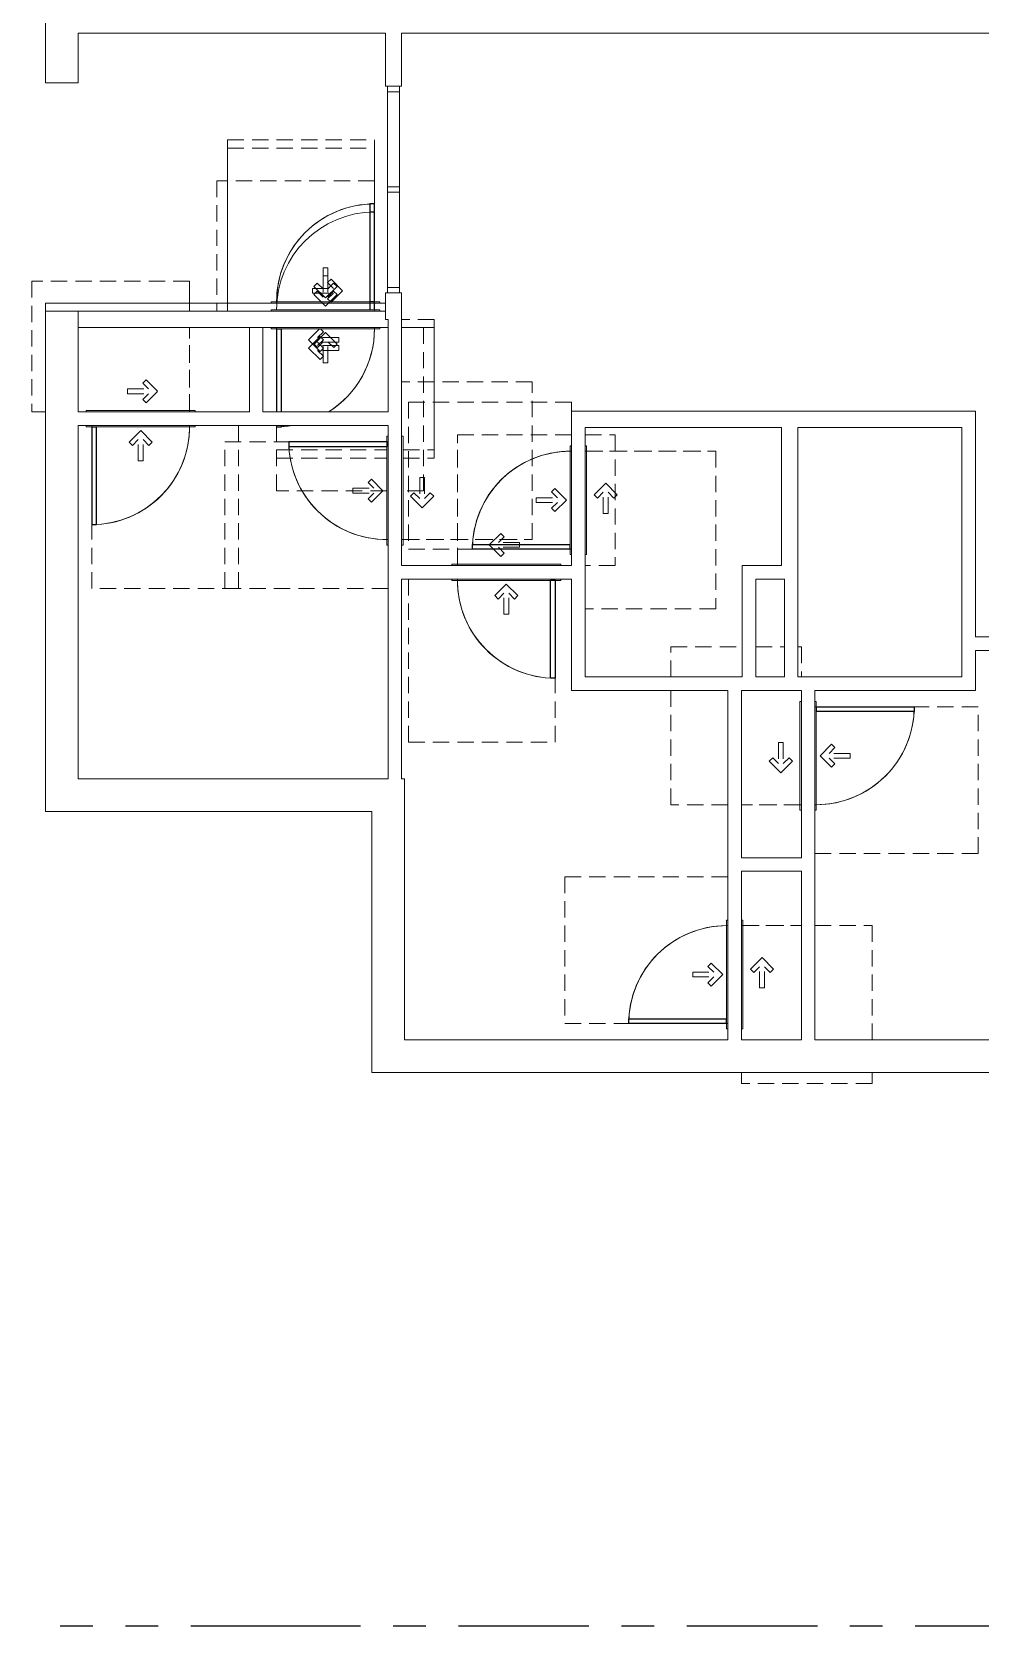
# Model space of a CAD drawing. Header units: inches. Extents: x -93 to 1419, y -1352 to 84.
# Drawn here: x -93 to 255, y -1270 to -684 of the extents above; entities that cross this region are included whole.
import ezdxf

# ---------------------------------------------------------------- set-up
doc = ezdxf.new("R2010")
doc.units = ezdxf.units.IN
doc.header["$MEASUREMENT"] = 0
doc.linetypes.add('ADA Clearance', pattern=[9, 6, -3])
doc.linetypes.add('Grid Line', pattern=[84, 48, -12, 12, -12])
for name, color, linetype, lineweight in [('A-DOOR', 31, 'Continuous', 15), ('A-DOOR-FRAM', 31, 'Continuous', 9), ('A-GLAZ-CWMG', 51, 'Continuous', 9), ('A-WALL', 113, 'Continuous', 15), ('I-WALL', 2, 'Continuous', 15), ('S-GRID', 1, 'Continuous', 9)]:
    doc.layers.add(name, color=color, linetype=linetype, lineweight=lineweight)

# ---------------------------------------------------------------- blocks, each defined once
blk = doc.blocks.new('Door-Single_CE_ - HM Door-2_ HM Frame-V23-ROOF')
at = {"layer": 'A-DOOR', "linetype": 'ADA Clearance', "lineweight": 9}
for p, q in [((-36, 62.5), (18, 62.5)), ((-36, 2.5), (-36, 62.5)), ((18, 62.5), (18, 3)), ((-0.89, 15.47), (-0.89, 7.72)), ((0.86, 15.47), (-0.89, 15.47)), ((0.86, 15.47), (0.86, 7.72)), ((-3.02, 9.85), (-4.26, 8.62)), ((-4.26, 8.62), (-0.02, 4.37)), ((-3.02, 9.85), (-0.89, 7.72)), ((4.22, 8.62), (-0.02, 4.37)), ((2.99, 9.85), (0.86, 7.72)), ((2.99, 9.85), (4.22, 8.62)), ((-18, -3), (-18, -33.5)), ((-2.02, -5.79), (-6.26, -10.04)), ((-0.78, -7.03), (-2.02, -5.79)), ((40, -2.5), (35, -2.5)), ((40, -50.5), (40, -2.5)), ((-2.02, -14.28), (-6.26, -10.04)), ((-0.78, -7.03), (-2.91, -9.16)), ((4.84, -9.16), (-2.91, -9.16)), ((4.84, -10.91), (-2.91, -10.91)), ((-0.78, -13.04), (-2.91, -10.91)), ((4.84, -10.91), (4.84, -9.16)), ((-0.78, -13.04), (-2.02, -14.28)), ((-18, -42.5), (-18, -50.5)), ((-18, -50.5), (40, -50.5))]:
    blk.add_line(p, q, dxfattribs=at)
at = {"layer": 'A-DOOR'}
for p, q in [((18, 39), (16.25, 39)), ((16.25, 39), (16.25, 3)), ((18, 3), (18, 39))]:
    blk.add_line(p, q, dxfattribs=at)
at = {"layer": 'A-DOOR', "lineweight": 25}
for p, q in [((18, 39), (16.25, 39)), ((16.25, 39), (16.25, 3)), ((18, 3), (18, 39))]:
    blk.add_line(p, q, dxfattribs=at)
at = {"layer": 'A-DOOR', "lineweight": 9}
blk.add_arc((18, 3), 36, 90, 179.99883, dxfattribs=at)
blk.add_arc((18, 3), 36, 90, 179.99883, dxfattribs=at)
blk.add_arc((18, 3), 36, 90, 179.99883, dxfattribs=at)
blk.add_arc((18, 3), 36, 90, 179.99883, dxfattribs=at)
blk = doc.blocks.new('Door-Single_CE_ - HM Door-2_ HM Frame-V1-ROOF')
at = {"layer": 'A-DOOR', "linetype": 'ADA Clearance', "lineweight": 9}
for p, q in [((-36, 62.5), (18, 62.5)), ((-36, 2.5), (-36, 62.5)), ((18, 62.5), (18, 3)), ((-0.89, 15.47), (-0.89, 7.72)), ((0.86, 15.47), (-0.89, 15.47)), ((0.86, 15.47), (0.86, 7.72)), ((-3.02, 9.85), (-4.26, 8.62)), ((-4.26, 8.62), (-0.02, 4.37)), ((-3.02, 9.85), (-0.89, 7.72)), ((4.22, 8.62), (-0.02, 4.37)), ((2.99, 9.85), (0.86, 7.72)), ((2.99, 9.85), (4.22, 8.62)), ((-18, -3), (-18, -50.5)), ((-2.02, -5.79), (-6.26, -10.04)), ((-0.78, -7.03), (-2.02, -5.79)), ((40, -50.5), (40, -2.5)), ((-2.02, -14.28), (-6.26, -10.04)), ((-0.78, -7.03), (-2.91, -9.16)), ((4.84, -9.16), (-2.91, -9.16)), ((4.84, -10.91), (-2.91, -10.91)), ((-0.78, -13.04), (-2.91, -10.91)), ((4.84, -10.91), (4.84, -9.16)), ((-0.78, -13.04), (-2.02, -14.28)), ((-18, -50.5), (40, -50.5))]:
    blk.add_line(p, q, dxfattribs=at)
at = {"layer": 'A-DOOR'}
for p, q in [((18, 39), (16.25, 39)), ((16.25, 39), (16.25, 3)), ((18, 3), (18, 39))]:
    blk.add_line(p, q, dxfattribs=at)
at = {"layer": 'A-DOOR', "lineweight": 25}
for p, q in [((18, 39), (16.25, 39)), ((16.25, 39), (16.25, 3)), ((18, 3), (18, 39))]:
    blk.add_line(p, q, dxfattribs=at)
at = {"layer": 'A-DOOR', "lineweight": 9}
blk.add_arc((18, 3), 36, 90, 179.99883, dxfattribs=at)
blk.add_arc((18, 3), 36, 90, 179.99883, dxfattribs=at)
blk.add_arc((18, 3), 36, 90, 179.99883, dxfattribs=at)
blk.add_arc((18, 3), 36, 90, 179.99883, dxfattribs=at)
blk = doc.blocks.new('Door-Single_CE_ - HM Door-2_ HM Frame-5153374-ROOF')
at = {"layer": 'A-DOOR', "linetype": 'ADA Clearance', "lineweight": 9}
for p, q in [((-18, 50.5), (24, 50.5)), ((-18, 3), (-18, 50.5)), ((29, 50.5), (40, 50.5)), ((40, 50.5), (40, 2.5)), ((-2.02, 14.28), (-6.26, 10.04)), ((-0.78, 13.04), (-2.91, 10.91)), ((-0.78, 13.04), (-2.02, 14.28)), ((-2.02, 5.79), (-6.26, 10.04)), ((4.84, 10.91), (-2.91, 10.91)), ((4.84, 9.16), (-2.91, 9.16)), ((-0.78, 7.03), (-2.91, 9.16)), ((-0.78, 7.03), (-2.02, 5.79)), ((4.84, 10.91), (4.84, 9.16)), ((40, 2.5), (29, 2.5)), ((-36, -2.5), (-36, -62.5)), ((-4.26, -8.62), (-0.02, -4.37)), ((4.22, -8.62), (-0.02, -4.37)), ((18, -62.5), (18, -3)), ((-3.02, -9.85), (-4.26, -8.62)), ((-3.02, -9.85), (-0.89, -7.72)), ((-0.89, -15.47), (-0.89, -7.72)), ((0.86, -15.47), (0.86, -7.72)), ((2.99, -9.85), (0.86, -7.72)), ((2.99, -9.85), (4.22, -8.62)), ((0.86, -15.47), (-0.89, -15.47)), ((-36, -62.5), (18, -62.5))]:
    blk.add_line(p, q, dxfattribs=at)
at = {"layer": 'A-DOOR'}
for p, q in [((16.25, -39), (16.25, -3)), ((18, -3), (18, -39)), ((18, -39), (16.25, -39))]:
    blk.add_line(p, q, dxfattribs=at)
at = {"layer": 'A-DOOR', "lineweight": 25}
for p, q in [((16.25, -39), (16.25, -3)), ((18, -3), (18, -39)), ((18, -39), (16.25, -39))]:
    blk.add_line(p, q, dxfattribs=at)
at = {"layer": 'A-DOOR', "lineweight": 9}
blk.add_arc((18, -3), 36, 180.00117, 270, dxfattribs=at)
blk.add_arc((18, -3), 36, 180.00117, 270, dxfattribs=at)
blk.add_arc((18, -3), 36, 180.00117, 270, dxfattribs=at)
blk.add_arc((18, -3), 36, 180.00117, 270, dxfattribs=at)
blk = doc.blocks.new('Door-Single_CE_ - HM Door-2_ HM Frame-V2-ROOF')
at = {"layer": 'A-DOOR', "linetype": 'ADA Clearance', "lineweight": 9}
for p, q in [((-18, 50.5), (40, 50.5)), ((-18, 3), (-18, 50.5)), ((40, 50.5), (40, 2.5)), ((-2.02, 14.28), (-6.26, 10.04)), ((-0.78, 13.04), (-2.91, 10.91)), ((-0.78, 13.04), (-2.02, 14.28)), ((-2.02, 5.79), (-6.26, 10.04)), ((4.84, 10.91), (-2.91, 10.91)), ((4.84, 9.16), (-2.91, 9.16)), ((-0.78, 7.03), (-2.91, 9.16)), ((-0.78, 7.03), (-2.02, 5.79)), ((4.84, 10.91), (4.84, 9.16)), ((-32.73, -2.5), (-36, -2.5)), ((-36, -2.5), (-36, -62.5)), ((-4.26, -8.62), (-0.02, -4.37)), ((4.22, -8.62), (-0.02, -4.37)), ((18, -62.5), (18, -3)), ((-3.02, -9.85), (-4.26, -8.62)), ((-3.02, -9.85), (-0.89, -7.72)), ((-0.89, -15.47), (-0.89, -7.72)), ((0.86, -15.47), (0.86, -7.72)), ((2.99, -9.85), (0.86, -7.72)), ((2.99, -9.85), (4.22, -8.62)), ((0.86, -15.47), (-0.89, -15.47)), ((-36, -62.5), (18, -62.5))]:
    blk.add_line(p, q, dxfattribs=at)
at = {"layer": 'A-DOOR'}
for p, q in [((16.25, -39), (16.25, -3)), ((18, -3), (18, -39)), ((18, -39), (16.25, -39))]:
    blk.add_line(p, q, dxfattribs=at)
at = {"layer": 'A-DOOR', "lineweight": 25}
for p, q in [((16.25, -39), (16.25, -3)), ((18, -3), (18, -39)), ((18, -39), (16.25, -39))]:
    blk.add_line(p, q, dxfattribs=at)
at = {"layer": 'A-DOOR', "lineweight": 9}
blk.add_arc((18, -3), 36, 180.00117, 270, dxfattribs=at)
blk.add_arc((18, -3), 36, 180.00117, 270, dxfattribs=at)
blk.add_arc((18, -3), 36, 180.00117, 270, dxfattribs=at)
blk.add_arc((18, -3), 36, 180.00117, 270, dxfattribs=at)
blk = doc.blocks.new('Door-Single_CE_ - HM Door-2_ HM Frame-V3-ROOF')
at = {"layer": 'A-DOOR', "linetype": 'ADA Clearance', "lineweight": 9}
for p, q in [((-18, 50.5), (24, 50.5)), ((-18, 29.5), (-18, 50.5)), ((36, 50.5), (40, 50.5)), ((40, 50.5), (40, 2.5)), ((-18, 3), (-18, 24.5)), ((-2.02, 14.28), (-6.26, 10.04)), ((-0.78, 13.04), (-2.91, 10.91)), ((-0.78, 13.04), (-2.02, 14.28)), ((-2.02, 5.79), (-6.26, 10.04)), ((4.84, 10.91), (-2.91, 10.91)), ((4.84, 9.16), (-2.91, 9.16)), ((-0.78, 7.03), (-2.91, 9.16)), ((-0.78, 7.03), (-2.02, 5.79)), ((4.84, 10.91), (4.84, 9.16)), ((40, 2.5), (36, 2.5)), ((-36, -2.5), (-36, -62.5)), ((-4.26, -8.62), (-0.02, -4.37)), ((4.22, -8.62), (-0.02, -4.37)), ((18, -62.5), (18, -3)), ((-3.02, -9.85), (-4.26, -8.62)), ((-3.02, -9.85), (-0.89, -7.72)), ((-0.89, -15.47), (-0.89, -7.72)), ((0.86, -15.47), (0.86, -7.72)), ((2.99, -9.85), (0.86, -7.72)), ((2.99, -9.85), (4.22, -8.62)), ((0.86, -15.47), (-0.89, -15.47)), ((-36, -62.5), (18, -62.5))]:
    blk.add_line(p, q, dxfattribs=at)
at = {"layer": 'A-DOOR'}
for p, q in [((16.25, -39), (16.25, -3)), ((18, -3), (18, -39)), ((18, -39), (16.25, -39))]:
    blk.add_line(p, q, dxfattribs=at)
at = {"layer": 'A-DOOR', "lineweight": 25}
for p, q in [((16.25, -39), (16.25, -3)), ((18, -3), (18, -39)), ((18, -39), (16.25, -39))]:
    blk.add_line(p, q, dxfattribs=at)
at = {"layer": 'A-DOOR', "lineweight": 9}
blk.add_arc((18, -3), 36, 180.00117, 270, dxfattribs=at)
blk.add_arc((18, -3), 36, 180.00117, 270, dxfattribs=at)
blk.add_arc((18, -3), 36, 180.00117, 270, dxfattribs=at)
blk.add_arc((18, -3), 36, 180.00117, 270, dxfattribs=at)
blk = doc.blocks.new('Door-Single_CE_ - HM Door-2_ HM Frame-V4-ROOF')
at = {"layer": 'A-DOOR', "linetype": 'ADA Clearance', "lineweight": 9}
for p, q in [((-18, 50.5), (24, 50.5)), ((-18, 29.5), (-18, 50.5)), ((29, 50.5), (40, 50.5)), ((40, 50.5), (40, 24.25)), ((-18, 3), (-18, 24.5)), ((40, 19.25), (40, 8.75)), ((-2.02, 14.28), (-6.26, 10.04)), ((-0.78, 13.04), (-2.91, 10.91)), ((-0.78, 13.04), (-2.02, 14.28)), ((-2.02, 5.79), (-6.26, 10.04)), ((4.84, 10.91), (-2.91, 10.91)), ((4.84, 9.16), (-2.91, 9.16)), ((-0.78, 7.03), (-2.91, 9.16)), ((-0.78, 7.03), (-2.02, 5.79)), ((4.84, 10.91), (4.84, 9.16)), ((40, 2.5), (29, 2.5)), ((40, 3.75), (40, 2.5)), ((-36, -2.5), (-36, -62.5)), ((-4.26, -8.62), (-0.02, -4.37)), ((4.22, -8.62), (-0.02, -4.37)), ((18, -62.5), (18, -3)), ((-3.02, -9.85), (-4.26, -8.62)), ((-3.02, -9.85), (-0.89, -7.72)), ((-0.89, -15.47), (-0.89, -7.72)), ((0.86, -15.47), (0.86, -7.72)), ((2.99, -9.85), (0.86, -7.72)), ((2.99, -9.85), (4.22, -8.62)), ((0.86, -15.47), (-0.89, -15.47)), ((-36, -62.5), (18, -62.5))]:
    blk.add_line(p, q, dxfattribs=at)
at = {"layer": 'A-DOOR'}
for p, q in [((16.25, -39), (16.25, -3)), ((18, -3), (18, -39)), ((18, -39), (16.25, -39))]:
    blk.add_line(p, q, dxfattribs=at)
at = {"layer": 'A-DOOR', "lineweight": 25}
for p, q in [((16.25, -39), (16.25, -3)), ((18, -3), (18, -39)), ((18, -39), (16.25, -39))]:
    blk.add_line(p, q, dxfattribs=at)
at = {"layer": 'A-DOOR', "lineweight": 9}
blk.add_arc((18, -3), 36, 180.00117, 270, dxfattribs=at)
blk.add_arc((18, -3), 36, 180.00117, 270, dxfattribs=at)
blk.add_arc((18, -3), 36, 180.00117, 270, dxfattribs=at)
blk.add_arc((18, -3), 36, 180.00117, 270, dxfattribs=at)
blk = doc.blocks.new('Door-Single_CE_ - HM Door-2_ HM Frame-V34-ROOF')
at = {"layer": 'A-DOOR', "linetype": 'ADA Clearance', "lineweight": 9}
for p, q in [((-36, 62.5), (18, 62.5)), ((-36, 2.5), (-36, 62.5)), ((18, 62.5), (18, 3)), ((-0.89, 15.47), (-0.89, 7.72)), ((0.86, 15.47), (-0.89, 15.47)), ((0.86, 15.47), (0.86, 7.72)), ((-3.02, 9.85), (-4.26, 8.62)), ((-4.26, 8.62), (-0.02, 4.37)), ((-3.02, 9.85), (-0.89, 7.72)), ((4.22, 8.62), (-0.02, 4.37)), ((2.99, 9.85), (0.86, 7.72)), ((2.99, 9.85), (4.22, 8.62)), ((-18, -3), (-18, -33.5)), ((-2.02, -5.79), (-6.26, -10.04)), ((-0.78, -7.03), (-2.02, -5.79)), ((40, -2.5), (35, -2.5)), ((40, -50.5), (40, -2.5)), ((-2.02, -14.28), (-6.26, -10.04)), ((-0.78, -7.03), (-2.91, -9.16)), ((4.84, -9.16), (-2.91, -9.16)), ((4.84, -10.91), (-2.91, -10.91)), ((-0.78, -13.04), (-2.91, -10.91)), ((4.84, -10.91), (4.84, -9.16)), ((-0.78, -13.04), (-2.02, -14.28)), ((-18, -39.5), (-18, -50.5)), ((-18, -50.5), (40, -50.5))]:
    blk.add_line(p, q, dxfattribs=at)
at = {"layer": 'A-DOOR'}
for p, q in [((18, 39), (16.25, 39)), ((16.25, 39), (16.25, 3)), ((18, 3), (18, 39))]:
    blk.add_line(p, q, dxfattribs=at)
at = {"layer": 'A-DOOR', "lineweight": 25}
for p, q in [((18, 39), (16.25, 39)), ((16.25, 39), (16.25, 3)), ((18, 3), (18, 39))]:
    blk.add_line(p, q, dxfattribs=at)
at = {"layer": 'A-DOOR', "lineweight": 9}
blk.add_arc((18, 3), 36, 90, 179.99883, dxfattribs=at)
blk.add_arc((18, 3), 36, 90, 179.99883, dxfattribs=at)
blk.add_arc((18, 3), 36, 90, 179.99883, dxfattribs=at)
blk.add_arc((18, 3), 36, 90, 179.99883, dxfattribs=at)
blk = doc.blocks.new('Door-Single_CE_ - HM Door-2_ HM Frame-V65-ROOF')
at = {"layer": 'A-DOOR', "linetype": 'ADA Clearance', "lineweight": 9}
for p, q in [((-36, 62.5), (18, 62.5)), ((-36, 2.5), (-36, 62.5)), ((18, 62.5), (18, 2.5)), ((-0.89, 15.47), (-0.89, 7.72)), ((0.86, 15.47), (-0.89, 15.47)), ((0.86, 15.47), (0.86, 7.72)), ((-3.02, 9.85), (-4.26, 8.62)), ((-4.26, 8.62), (-0.02, 4.37)), ((-3.02, 9.85), (-0.89, 7.72)), ((4.22, 8.62), (-0.02, 4.37)), ((2.99, 9.85), (0.86, 7.72)), ((2.99, 9.85), (4.22, 8.62)), ((-18, -2.5), (-18, -33.5)), ((-2.02, -5.79), (-6.26, -10.04)), ((-0.78, -7.03), (-2.02, -5.79)), ((40, -2.5), (35, -2.5)), ((40, -50.5), (40, -2.5)), ((-2.02, -14.28), (-6.26, -10.04)), ((-0.78, -7.03), (-2.91, -9.16)), ((4.84, -9.16), (-2.91, -9.16)), ((4.84, -10.91), (-2.91, -10.91)), ((-0.78, -13.04), (-2.91, -10.91)), ((4.84, -10.91), (4.84, -9.16)), ((-0.78, -13.04), (-2.02, -14.28)), ((-18, -39.5), (-18, -50.5)), ((-18, -50.5), (40, -50.5))]:
    blk.add_line(p, q, dxfattribs=at)
at = {"layer": 'A-DOOR'}
for p, q in [((18, 39), (16.25, 39)), ((16.25, 39), (16.25, 3)), ((18, 3), (18, 39)), ((16.25, 3), (18, 3))]:
    blk.add_line(p, q, dxfattribs=at)
at = {"layer": 'A-DOOR', "lineweight": 25}
for p, q in [((18, 39), (16.25, 39)), ((16.25, 39), (16.25, 3)), ((18, 3), (18, 39)), ((18, 3), (16.25, 3))]:
    blk.add_line(p, q, dxfattribs=at)
at = {"layer": 'A-DOOR', "lineweight": 9}
for end in [179.99883, 180.5, 180.5, 180.5]:
    blk.add_arc((18, 3), 36, 90, end, dxfattribs=at)
at = {"layer": 'A-DOOR-FRAM'}
for p, q in [((-20, 3), (20, 3)), ((-20, 2.5), (-20, 3)), ((20, 3), (20, 2.5)), ((-20, -3), (-20, -2.5)), ((20, -3), (-20, -3)), ((20, -2.5), (20, -3))]:
    blk.add_line(p, q, dxfattribs=at)
blk = doc.blocks.new('Door-Single_CE_ - HM Door-2_ HM Frame-V40-ROOF')
at = {"layer": 'A-DOOR', "linetype": 'ADA Clearance', "lineweight": 9}
for p, q in [((-36, 62.5), (18, 62.5)), ((-36, 2.5), (-36, 62.5)), ((18, 62.5), (18, 2.5)), ((-0.89, 15.47), (-0.89, 7.72)), ((0.86, 15.47), (-0.89, 15.47)), ((0.86, 15.47), (0.86, 7.72)), ((-3.02, 9.85), (-4.26, 8.62)), ((-4.26, 8.62), (-0.02, 4.37)), ((-3.02, 9.85), (-0.89, 7.72)), ((4.22, 8.62), (-0.02, 4.37)), ((2.99, 9.85), (0.86, 7.72)), ((2.99, 9.85), (4.22, 8.62)), ((-18, -2.5), (-18, -50.5)), ((-2.02, -5.79), (-6.26, -10.04)), ((-0.78, -7.03), (-2.02, -5.79)), ((40, -50.5), (40, -2.5)), ((-2.02, -14.28), (-6.26, -10.04)), ((-0.78, -7.03), (-2.91, -9.16)), ((4.84, -9.16), (-2.91, -9.16)), ((4.84, -10.91), (-2.91, -10.91)), ((-0.78, -13.04), (-2.91, -10.91)), ((4.84, -10.91), (4.84, -9.16)), ((-0.78, -13.04), (-2.02, -14.28)), ((-18, -50.5), (40, -50.5))]:
    blk.add_line(p, q, dxfattribs=at)
at = {"layer": 'A-DOOR'}
for p, q in [((18, 39), (16.25, 39)), ((16.25, 39), (16.25, 3)), ((18, 3), (18, 39)), ((16.25, 3), (18, 3))]:
    blk.add_line(p, q, dxfattribs=at)
at = {"layer": 'A-DOOR', "lineweight": 25}
for p, q in [((18, 39), (16.25, 39)), ((16.25, 39), (16.25, 3)), ((18, 3), (18, 39)), ((18, 3), (16.25, 3))]:
    blk.add_line(p, q, dxfattribs=at)
at = {"layer": 'A-DOOR', "lineweight": 9}
for end in [179.99883, 180.5, 180.5, 180.5]:
    blk.add_arc((18, 3), 36, 90, end, dxfattribs=at)
at = {"layer": 'A-DOOR-FRAM'}
for p, q in [((-20, 3), (20, 3)), ((-20, 2.5), (-20, 3)), ((20, 3), (20, 2.5)), ((-20, -3), (-20, -2.5)), ((20, -3), (-20, -3)), ((20, -2.5), (20, -3))]:
    blk.add_line(p, q, dxfattribs=at)
blk = doc.blocks.new('Door-Single_CE_ - HM Door-2_ HM Frame-V41-ROOF')
at = {"layer": 'A-DOOR', "linetype": 'ADA Clearance', "lineweight": 9}
for p, q in [((-18, 50.5), (24, 50.5)), ((-18, 2.5), (-18, 50.5)), ((29, 50.5), (40, 50.5)), ((40, 50.5), (40, 2.5)), ((-2.02, 14.28), (-6.26, 10.04)), ((-0.78, 13.04), (-2.91, 10.91)), ((-0.78, 13.04), (-2.02, 14.28)), ((-2.02, 5.79), (-6.26, 10.04)), ((4.84, 10.91), (-2.91, 10.91)), ((4.84, 9.16), (-2.91, 9.16)), ((-0.78, 7.03), (-2.91, 9.16)), ((-0.78, 7.03), (-2.02, 5.79)), ((4.84, 10.91), (4.84, 9.16)), ((40, 2.5), (29, 2.5)), ((-36, -2.5), (-36, -62.5)), ((-4.26, -8.62), (-0.02, -4.37)), ((4.22, -8.62), (-0.02, -4.37)), ((18, -62.5), (18, -2.5)), ((-3.02, -9.85), (-4.26, -8.62)), ((-3.02, -9.85), (-0.89, -7.72)), ((-0.89, -15.47), (-0.89, -7.72)), ((0.86, -15.47), (0.86, -7.72)), ((2.99, -9.85), (0.86, -7.72)), ((2.99, -9.85), (4.22, -8.62)), ((0.86, -15.47), (-0.89, -15.47)), ((-36, -62.5), (18, -62.5))]:
    blk.add_line(p, q, dxfattribs=at)
at = {"layer": 'A-DOOR'}
for p, q in [((16.25, -39), (16.25, -3)), ((16.25, -3), (18, -3)), ((18, -3), (18, -39)), ((18, -39), (16.25, -39))]:
    blk.add_line(p, q, dxfattribs=at)
at = {"layer": 'A-DOOR', "lineweight": 25}
for p, q in [((16.25, -39), (16.25, -3)), ((18, -3), (16.25, -3)), ((18, -3), (18, -39)), ((18, -39), (16.25, -39))]:
    blk.add_line(p, q, dxfattribs=at)
at = {"layer": 'A-DOOR', "lineweight": 9}
for start in [179.5, 179.5, 179.5, 180.00117]:
    blk.add_arc((18, -3), 36, start, 270, dxfattribs=at)
at = {"layer": 'A-DOOR-FRAM'}
for p, q in [((-20, 3), (20, 3)), ((-20, 2.5), (-20, 3)), ((20, 3), (20, 2.5)), ((-20, -3), (-20, -2.5)), ((20, -3), (-20, -3)), ((20, -2.5), (20, -3))]:
    blk.add_line(p, q, dxfattribs=at)
blk = doc.blocks.new('Door-Single_CE_ - HM Door-2_ HM Frame-V42-ROOF')
at = {"layer": 'A-DOOR', "linetype": 'ADA Clearance', "lineweight": 9}
for p, q in [((-18, 50.5), (40, 50.5)), ((-18, 2.5), (-18, 50.5)), ((40, 50.5), (40, 2.5)), ((-2.02, 14.28), (-6.26, 10.04)), ((-0.78, 13.04), (-2.91, 10.91)), ((-0.78, 13.04), (-2.02, 14.28)), ((-2.02, 5.79), (-6.26, 10.04)), ((4.84, 10.91), (-2.91, 10.91)), ((4.84, 9.16), (-2.91, 9.16)), ((-0.78, 7.03), (-2.91, 9.16)), ((-0.78, 7.03), (-2.02, 5.79)), ((4.84, 10.91), (4.84, 9.16)), ((-32.73, -2.5), (-36, -2.5)), ((-36, -2.5), (-36, -62.5)), ((-4.26, -8.62), (-0.02, -4.37)), ((4.22, -8.62), (-0.02, -4.37)), ((18, -62.5), (18, -2.5)), ((-3.02, -9.85), (-4.26, -8.62)), ((-3.02, -9.85), (-0.89, -7.72)), ((-0.89, -15.47), (-0.89, -7.72)), ((0.86, -15.47), (0.86, -7.72)), ((2.99, -9.85), (0.86, -7.72)), ((2.99, -9.85), (4.22, -8.62)), ((0.86, -15.47), (-0.89, -15.47)), ((-36, -62.5), (18, -62.5))]:
    blk.add_line(p, q, dxfattribs=at)
at = {"layer": 'A-DOOR'}
for p, q in [((16.25, -39), (16.25, -3)), ((16.25, -3), (18, -3)), ((18, -3), (18, -39)), ((18, -39), (16.25, -39))]:
    blk.add_line(p, q, dxfattribs=at)
at = {"layer": 'A-DOOR', "lineweight": 25}
for p, q in [((16.25, -39), (16.25, -3)), ((18, -3), (16.25, -3)), ((18, -3), (18, -39)), ((18, -39), (16.25, -39))]:
    blk.add_line(p, q, dxfattribs=at)
at = {"layer": 'A-DOOR', "lineweight": 9}
for start in [179.5, 179.5, 179.5, 180.00117]:
    blk.add_arc((18, -3), 36, start, 270, dxfattribs=at)
at = {"layer": 'A-DOOR-FRAM'}
for p, q in [((-20, 3), (20, 3)), ((-20, 2.5), (-20, 3)), ((20, 3), (20, 2.5)), ((-20, -3), (-20, -2.5)), ((20, -3), (-20, -3)), ((20, -2.5), (20, -3))]:
    blk.add_line(p, q, dxfattribs=at)
blk = doc.blocks.new('Door-Single_CE_ - HM Door-2_ HM Frame-V43-ROOF')
at = {"layer": 'A-DOOR', "linetype": 'ADA Clearance', "lineweight": 9}
for p, q in [((-18, 50.5), (24, 50.5)), ((-18, 29.5), (-18, 50.5)), ((36, 50.5), (40, 50.5)), ((40, 50.5), (40, 2.5)), ((-18, 2.5), (-18, 24.5)), ((-2.02, 14.28), (-6.26, 10.04)), ((-0.78, 13.04), (-2.91, 10.91)), ((-0.78, 13.04), (-2.02, 14.28)), ((-2.02, 5.79), (-6.26, 10.04)), ((4.84, 10.91), (-2.91, 10.91)), ((4.84, 9.16), (-2.91, 9.16)), ((-0.78, 7.03), (-2.91, 9.16)), ((-0.78, 7.03), (-2.02, 5.79)), ((4.84, 10.91), (4.84, 9.16)), ((40, 2.5), (36, 2.5)), ((-36, -2.5), (-36, -62.5)), ((-4.26, -8.62), (-0.02, -4.37)), ((4.22, -8.62), (-0.02, -4.37)), ((18, -62.5), (18, -2.5)), ((-3.02, -9.85), (-4.26, -8.62)), ((-3.02, -9.85), (-0.89, -7.72)), ((-0.89, -15.47), (-0.89, -7.72)), ((0.86, -15.47), (0.86, -7.72)), ((2.99, -9.85), (0.86, -7.72)), ((2.99, -9.85), (4.22, -8.62)), ((0.86, -15.47), (-0.89, -15.47)), ((-36, -62.5), (18, -62.5))]:
    blk.add_line(p, q, dxfattribs=at)
at = {"layer": 'A-DOOR'}
for p, q in [((16.25, -39), (16.25, -3)), ((16.25, -3), (18, -3)), ((18, -3), (18, -39)), ((18, -39), (16.25, -39))]:
    blk.add_line(p, q, dxfattribs=at)
at = {"layer": 'A-DOOR', "lineweight": 25}
for p, q in [((16.25, -39), (16.25, -3)), ((18, -3), (16.25, -3)), ((18, -3), (18, -39)), ((18, -39), (16.25, -39))]:
    blk.add_line(p, q, dxfattribs=at)
at = {"layer": 'A-DOOR', "lineweight": 9}
for start in [179.5, 179.5, 179.5, 180.00117]:
    blk.add_arc((18, -3), 36, start, 270, dxfattribs=at)
at = {"layer": 'A-DOOR-FRAM'}
for p, q in [((-20, 3), (20, 3)), ((-20, 2.5), (-20, 3)), ((20, 3), (20, 2.5)), ((-20, -3), (-20, -2.5)), ((20, -3), (-20, -3)), ((20, -2.5), (20, -3))]:
    blk.add_line(p, q, dxfattribs=at)
blk = doc.blocks.new('Door-Single_CE_ - HM Door-2_ HM Frame-V44-ROOF')
at = {"layer": 'A-DOOR', "linetype": 'ADA Clearance', "lineweight": 9}
for p, q in [((-18, 50.5), (24, 50.5)), ((-18, 29.5), (-18, 50.5)), ((29, 50.5), (40, 50.5)), ((40, 50.5), (40, 24.25)), ((-18, 2.5), (-18, 24.5)), ((40, 19.25), (40, 8.75)), ((-2.02, 14.28), (-6.26, 10.04)), ((-0.78, 13.04), (-2.91, 10.91)), ((-0.78, 13.04), (-2.02, 14.28)), ((-2.02, 5.79), (-6.26, 10.04)), ((4.84, 10.91), (-2.91, 10.91)), ((4.84, 9.16), (-2.91, 9.16)), ((-0.78, 7.03), (-2.91, 9.16)), ((-0.78, 7.03), (-2.02, 5.79)), ((4.84, 10.91), (4.84, 9.16)), ((40, 2.5), (29, 2.5)), ((40, 3.75), (40, 2.5)), ((-36, -2.5), (-36, -62.5)), ((-4.26, -8.62), (-0.02, -4.37)), ((4.22, -8.62), (-0.02, -4.37)), ((18, -62.5), (18, -2.5)), ((-3.02, -9.85), (-4.26, -8.62)), ((-3.02, -9.85), (-0.89, -7.72)), ((-0.89, -15.47), (-0.89, -7.72)), ((0.86, -15.47), (0.86, -7.72)), ((2.99, -9.85), (0.86, -7.72)), ((2.99, -9.85), (4.22, -8.62)), ((0.86, -15.47), (-0.89, -15.47)), ((-36, -62.5), (18, -62.5))]:
    blk.add_line(p, q, dxfattribs=at)
at = {"layer": 'A-DOOR'}
for p, q in [((16.25, -39), (16.25, -3)), ((16.25, -3), (18, -3)), ((18, -3), (18, -39)), ((18, -39), (16.25, -39))]:
    blk.add_line(p, q, dxfattribs=at)
at = {"layer": 'A-DOOR', "lineweight": 25}
for p, q in [((16.25, -39), (16.25, -3)), ((18, -3), (16.25, -3)), ((18, -3), (18, -39)), ((18, -39), (16.25, -39))]:
    blk.add_line(p, q, dxfattribs=at)
at = {"layer": 'A-DOOR', "lineweight": 9}
for start in [179.5, 179.5, 179.5, 180.00117]:
    blk.add_arc((18, -3), 36, start, 270, dxfattribs=at)
at = {"layer": 'A-DOOR-FRAM'}
for p, q in [((-20, 3), (20, 3)), ((-20, 2.5), (-20, 3)), ((20, 3), (20, 2.5)), ((-20, -3), (-20, -2.5)), ((20, -3), (-20, -3)), ((20, -2.5), (20, -3))]:
    blk.add_line(p, q, dxfattribs=at)
blk = doc.blocks.new('Rectangular Mullion - 4 1_2_ x 2_ Rectangular_CE_-5153389-ROOF')
at = {"layer": 'A-GLAZ-CWMG'}
for p, q in [((955.3, -580.1), (959.8, -580.1)), ((955.3, -615.1), (955.3, -580.1)), ((959.8, -580.1), (959.8, -615.1)), ((959.8, -615.1), (955.3, -615.1))]:
    blk.add_line(p, q, dxfattribs=at)
blk = doc.blocks.new('Rectangular Mullion - 4 1_2_ x 2_ Rectangular_CE_-5156094-ROOF')
at = {"layer": 'A-GLAZ-CWMG'}
for p, q in [((-2, -2.25), (-2, 2.25)), ((-2, 2.25), (0, 2.25)), ((0, 2.25), (0, -2.25)), ((0, -2.25), (-2, -2.25))]:
    blk.add_line(p, q, dxfattribs=at)
blk = doc.blocks.new('Rectangular Mullion - 4 1_2_ x 2_ Rectangular_CE_-5156095-ROOF')
at = {"layer": 'A-GLAZ-CWMG'}
for p, q in [((0, 2.25), (-2, 2.25)), ((-2, 2.25), (-2, -2.25)), ((0, -2.25), (0, 2.25)), ((-2, -2.25), (0, -2.25))]:
    blk.add_line(p, q, dxfattribs=at)
blk = doc.blocks.new('Rectangular Mullion - 4 1_2_ x 2_ Rectangular_CE_-5156092-ROOF')
at = {"layer": 'A-GLAZ-CWMG'}
for p, q in [((-1, -2.25), (-1, 2.25)), ((-1, 2.25), (1, 2.25)), ((1, 2.25), (1, -2.25)), ((1, -2.25), (-1, -2.25))]:
    blk.add_line(p, q, dxfattribs=at)
blk = doc.blocks.new('Door-Single_CE_ - HM Door-2_ HM Frame-V72-ROOF')
at = {"layer": 'A-DOOR', "linetype": 'ADA Clearance', "lineweight": 9}
for p, q in [((-36, 63), (18, 63)), ((-36, 3), (-36, 63)), ((18, 63), (18, 3)), ((-0.89, 15.97), (-0.89, 8.22)), ((0.86, 15.97), (-0.89, 15.97)), ((0.86, 15.97), (0.86, 8.22)), ((-3.02, 10.35), (-4.26, 9.12)), ((-4.26, 9.12), (-0.02, 4.87)), ((-3.02, 10.35), (-0.89, 8.22)), ((4.22, 9.12), (-0.02, 4.87)), ((2.99, 10.35), (0.86, 8.22)), ((2.99, 10.35), (4.22, 9.12)), ((40, -3), (28, -3)), ((40, -51), (40, -3)), ((-18, -6.5), (-18, -37)), ((-2.22, -6.5), (-6.26, -10.54)), ((-2.02, -14.78), (-6.26, -10.54)), ((-0.78, -7.53), (-2.91, -9.66)), ((4.84, -9.66), (-2.91, -9.66)), ((4.84, -11.41), (-2.91, -11.41)), ((-0.78, -13.54), (-2.91, -11.41)), ((-0.78, -7.53), (-1.81, -6.5)), ((4.84, -11.41), (4.84, -9.66)), ((-0.78, -13.54), (-2.02, -14.78)), ((-18, -42), (-18, -51)), ((-18, -51), (22.5, -51)), ((28.5, -51), (40, -51))]:
    blk.add_line(p, q, dxfattribs=at)
at = {"layer": 'A-DOOR'}
for p, q in [((18, 39.5), (16.25, 39.5)), ((16.25, 39.5), (16.25, 3.5)), ((18, 3.5), (18, 39.5)), ((16.25, 3.5), (18, 3.5))]:
    blk.add_line(p, q, dxfattribs=at)
at = {"layer": 'A-DOOR', "lineweight": 25}
for p, q in [((18, 39.5), (16.25, 39.5)), ((16.25, 39.5), (16.25, 3.5)), ((18, 3.5), (18, 39.5)), ((18, 3.5), (16.25, 3.5))]:
    blk.add_line(p, q, dxfattribs=at)
at = {"layer": 'A-DOOR', "lineweight": 9}
for end in [179.99883, 180.5, 180.5, 180.5]:
    blk.add_arc((18, 3.5), 36, 90, end, dxfattribs=at)
at = {"layer": 'A-DOOR-FRAM'}
for p, q in [((-20, 3.5), (20, 3.5)), ((-20, 3), (-20, 3.5)), ((20, 3.5), (20, 3))]:
    blk.add_line(p, q, dxfattribs=at)
blk = doc.blocks.new('Door-Single_CE_ - HM Door-2_ HM Frame-V74-ROOF')
at = {"layer": 'A-DOOR', "linetype": 'ADA Clearance', "lineweight": 9}
for p, q in [((-36, 63), (18, 63)), ((-36, 3), (-36, 63)), ((18, 63), (18, 3.5)), ((-0.89, 15.97), (-0.89, 8.22)), ((0.86, 15.97), (-0.89, 15.97)), ((0.86, 15.97), (0.86, 8.22)), ((-3.02, 10.35), (-4.26, 9.12)), ((-4.26, 9.12), (-0.02, 4.87)), ((-3.02, 10.35), (-0.89, 8.22)), ((4.22, 9.12), (-0.02, 4.87)), ((2.99, 10.35), (0.86, 8.22)), ((2.99, 10.35), (4.22, 9.12)), ((-18, -3.5), (-18, -34)), ((40, -3), (28, -3)), ((40, -51), (40, -3)), ((-2.02, -6.29), (-6.26, -10.54)), ((-2.02, -14.78), (-6.26, -10.54)), ((-0.78, -7.53), (-2.91, -9.66)), ((4.84, -9.66), (-2.91, -9.66)), ((4.84, -11.41), (-2.91, -11.41)), ((-0.78, -13.54), (-2.91, -11.41)), ((-0.78, -7.53), (-2.02, -6.29)), ((4.84, -11.41), (4.84, -9.66)), ((-0.78, -13.54), (-2.02, -14.78)), ((-18, -39), (-18, -51)), ((-18, -51), (22.5, -51)), ((28.5, -51), (40, -51))]:
    blk.add_line(p, q, dxfattribs=at)
at = {"layer": 'A-DOOR'}
for p, q in [((18, 39.5), (16.25, 39.5)), ((16.25, 39.5), (16.25, 3.5)), ((18, 3.5), (18, 39.5))]:
    blk.add_line(p, q, dxfattribs=at)
at = {"layer": 'A-DOOR', "lineweight": 25}
for p, q in [((18, 39.5), (16.25, 39.5)), ((16.25, 39.5), (16.25, 3.5)), ((18, 3.5), (18, 39.5))]:
    blk.add_line(p, q, dxfattribs=at)
at = {"layer": 'A-DOOR', "lineweight": 9}
blk.add_arc((18, 3.5), 36, 90, 179.99883, dxfattribs=at)
blk.add_arc((18, 3.5), 36, 90, 179.99883, dxfattribs=at)
blk.add_arc((18, 3.5), 36, 90, 179.99883, dxfattribs=at)
blk.add_arc((18, 3.5), 36, 90, 179.99883, dxfattribs=at)
blk = doc.blocks.new('Door-Single_CE_ - HM Door-2_ HM Frame-V75-ROOF')
at = {"layer": 'A-DOOR', "linetype": 'ADA Clearance', "lineweight": 9}
for p, q in [((-36, 63), (-28.5, 63)), ((-36, 3), (-36, 63)), ((-22.5, 63), (18, 63)), ((18, 63), (18, 39)), ((18, 34), (18, 3)), ((-0.89, 15.97), (-0.89, 8.22)), ((0.86, 15.97), (-0.89, 15.97)), ((0.86, 15.97), (0.86, 8.22)), ((-3.02, 10.35), (-4.26, 9.12)), ((-4.26, 9.12), (-0.02, 4.87)), ((-3.02, 10.35), (-0.89, 8.22)), ((4.22, 9.12), (-0.02, 4.87)), ((2.99, 10.35), (0.86, 8.22)), ((2.99, 10.35), (4.22, 9.12)), ((-28, 3), (-36, 3)), ((-18, -3), (-18, -51)), ((40, -51), (40, -3)), ((-2.02, -6.29), (-6.26, -10.54)), ((-2.02, -14.78), (-6.26, -10.54)), ((-0.78, -7.53), (-2.91, -9.66)), ((4.84, -9.66), (-2.91, -9.66)), ((4.84, -11.41), (-2.91, -11.41)), ((-0.78, -13.54), (-2.91, -11.41)), ((-0.78, -7.53), (-2.02, -6.29)), ((4.84, -11.41), (4.84, -9.66)), ((-0.78, -13.54), (-2.02, -14.78)), ((-18, -51), (40, -51))]:
    blk.add_line(p, q, dxfattribs=at)
at = {"layer": 'A-DOOR'}
for p, q in [((18, 39.5), (16.25, 39.5)), ((16.25, 39.5), (16.25, 39)), ((18, 39), (18, 39.5)), ((16.25, 34), (16.25, 3.5)), ((18, 3.5), (18, 34)), ((16.25, 3.5), (18, 3.5))]:
    blk.add_line(p, q, dxfattribs=at)
at = {"layer": 'A-DOOR', "lineweight": 25}
for p, q in [((18, 39.5), (16.25, 39.5)), ((16.25, 39.5), (16.25, 39)), ((18, 39), (18, 39.5)), ((16.25, 34), (16.25, 3.5)), ((18, 3.5), (18, 34)), ((18, 3.5), (16.25, 3.5))]:
    blk.add_line(p, q, dxfattribs=at)
at = {"layer": 'A-DOOR', "lineweight": 9}
for start, end in [(90, 99.07289), (90, 99.07289), (90, 99.07289), (90, 99.07289), (121.94804, 179.99883), (121.94804, 180.5), (121.94804, 180.5), (121.94804, 180.5)]:
    blk.add_arc((18, 3.5), 36, start, end, dxfattribs=at)
at = {"layer": 'A-DOOR-FRAM'}
for p, q in [((-20, 3.5), (20, 3.5)), ((-20, 3), (-20, 3.5)), ((20, 3.5), (20, 3)), ((-20, -3.5), (-20, -3)), ((20, -3.5), (-20, -3.5)), ((20, -3), (20, -3.5))]:
    blk.add_line(p, q, dxfattribs=at)

msp = doc.modelspace()

# ---------------------------------------------------------------- linework, layer by layer
at = {"layer": 'A-WALL'}
for p, q in [((-88.45, -702.35), (-88.45, -655.35)), ((-76.45, -684.1), (-76.45, -702.35)), ((36.55, -684.1), (-76.45, -684.1)), ((36.55, -703.6), (36.55, -684.1)), ((445.55, -684.1), (42.55, -684.1)), ((42.55, -684.1), (42.55, -703.6)), ((-88.45, -702.35), (-76.45, -702.35)), ((36.55, -703.6), (42.55, -703.6)), ((36.55, -789.35), (36.55, -779.6)), ((42.55, -779.6), (36.55, -779.6)), ((42.55, -779.6), (42.55, -789.35)), ((-88.45, -970.35), (-88.45, -783.35)), ((-88.45, -783.35), (36.55, -783.35)), ((-88.45, -786.35), (36.55, -786.35)), ((-76.45, -786.35), (-76.45, -823.35)), ((36.55, -789.35), (37.55, -789.35)), ((-13.45, -792.35), (-76.45, -792.35)), ((37.55, -792.35), (-8.45, -792.35)), ((105.05, -823.12), (248.55, -823.12)), ((105.05, -823.12), (105.05, -829.12)), ((-76.45, -828.35), (-76.45, -958.35)), ((182.3, -829.12), (110.05, -829.12)), ((182.3, -879.85), (182.3, -829.12)), ((248.55, -829.12), (188.3, -829.12)), ((188.3, -829.12), (188.3, -884.85)), ((182.3, -884.85), (183.3, -884.85)), ((-76.45, -958.35), (37.55, -958.35)), ((43.55, -958.35), (42.55, -958.35)), ((43.55, -958.35), (43.55, -1054.35)), ((31.55, -970.35), (-88.45, -970.35)), ((31.55, -1066.35), (31.55, -970.35)), ((43.55, -1054.35), (162.55, -1054.35)), ((167.55, -1054.35), (189.55, -1054.35)), ((194.55, -1054.35), (315.55, -1054.35)), ((327.55, -1066.35), (31.55, -1066.35))]:
    msp.add_line(p, q, dxfattribs=at)
at = {"layer": 'I-WALL'}
for p, q in [((37.55, -823.35), (37.55, -789.35)), ((42.55, -789.35), (42.55, -879.85)), ((-13.45, -823.35), (-13.45, -792.35)), ((-8.45, -792.35), (-13.45, -792.35)), ((-8.45, -792.35), (-8.45, -823.35)), ((-76.45, -823.35), (-13.45, -823.35)), ((-8.45, -823.35), (37.55, -823.35)), ((253.55, -823.12), (248.55, -823.12)), ((253.55, -823.12), (253.55, -906.12)), ((37.55, -828.35), (-76.45, -828.35)), ((37.55, -958.35), (37.55, -828.35)), ((105.05, -879.85), (105.05, -829.12)), ((110.05, -829.12), (110.05, -920.85)), ((248.55, -920.85), (248.55, -829.12)), ((42.55, -879.85), (105.05, -879.85)), ((42.55, -884.85), (42.55, -958.35)), ((105.05, -884.85), (42.55, -884.85)), ((105.05, -925.85), (105.05, -884.85)), ((167.8, -879.85), (182.3, -879.85)), ((167.8, -920.85), (167.8, -879.85)), ((182.3, -884.85), (172.8, -884.85)), ((172.8, -884.85), (172.8, -920.85)), ((183.3, -920.85), (183.3, -884.85)), ((188.3, -884.85), (188.3, -920.85)), ((253.55, -906.12), (316.05, -906.12)), ((253.55, -911.12), (253.55, -925.85)), ((316.05, -911.12), (253.55, -911.12)), ((162.55, -925.85), (105.05, -925.85)), ((110.05, -920.85), (167.8, -920.85)), ((162.55, -1054.35), (162.55, -925.85)), ((189.55, -925.85), (167.55, -925.85)), ((167.55, -925.85), (167.55, -987.35)), ((172.8, -920.85), (183.3, -920.85)), ((188.3, -920.85), (248.55, -920.85)), ((189.55, -987.35), (189.55, -925.85)), ((253.55, -925.85), (194.55, -925.85)), ((194.55, -925.85), (194.55, -1054.35)), ((167.55, -987.35), (189.55, -987.35)), ((167.55, -992.35), (167.55, -1054.35)), ((189.55, -992.35), (167.55, -992.35)), ((189.55, -1054.35), (189.55, -992.35))]:
    msp.add_line(p, q, dxfattribs=at)
at = {"layer": 'S-GRID', "linetype": 'Grid Line', "lineweight": 25}
for p, q in [((13.01, -1270), (-82.99, -1270)), ((1287.44, -1270), (13.01, -1270))]:
    msp.add_line(p, q, dxfattribs=at)

# ---------------------------------------------------------------- block references
at = {"layer": 'A-DOOR', "lineweight": 9}
for name, p in [('Door-Single_CE_ - HM Door-2_ HM Frame-V72-ROOF', (14.55, -786.35)), ('Door-Single_CE_ - HM Door-2_ HM Frame-V74-ROOF', (14.55, -789.35)), ('Door-Single_CE_ - HM Door-2_ HM Frame-5153374-ROOF', (81.05, -882.35)), ('Door-Single_CE_ - HM Door-2_ HM Frame-5153374-ROOF', (81.05, -882.35)), ('Door-Single_CE_ - HM Door-2_ HM Frame-V41-ROOF', (81.05, -882.35))]:
    msp.add_blockref(name, p, dxfattribs=at)
for name, p, rotation in [('Door-Single_CE_ - HM Door-2_ HM Frame-V75-ROOF', (14.55, -789.35), 180), ('Door-Single_CE_ - HM Door-2_ HM Frame-V23-ROOF', (-53.45, -825.85), 180), ('Door-Single_CE_ - HM Door-2_ HM Frame-V34-ROOF', (-53.45, -825.85), 180), ('Door-Single_CE_ - HM Door-2_ HM Frame-V65-ROOF', (-53.45, -825.85), 180), ('Door-Single_CE_ - HM Door-2_ HM Frame-V1-ROOF', (40.05, -852.35), 89.99999999999991), ('Door-Single_CE_ - HM Door-2_ HM Frame-V1-ROOF', (40.05, -852.35), 89.99999999999991), ('Door-Single_CE_ - HM Door-2_ HM Frame-V40-ROOF', (40.05, -852.35), 89.99999999999991), ('Door-Single_CE_ - HM Door-2_ HM Frame-V2-ROOF', (107.55, -855.85), 269.9999999999999), ('Door-Single_CE_ - HM Door-2_ HM Frame-V2-ROOF', (107.55, -855.85), 269.9999999999999), ('Door-Single_CE_ - HM Door-2_ HM Frame-V42-ROOF', (107.55, -855.85), 269.9999999999999), ('Door-Single_CE_ - HM Door-2_ HM Frame-V4-ROOF', (192.05, -949.85), 89.99999999999984), ('Door-Single_CE_ - HM Door-2_ HM Frame-V4-ROOF', (192.05, -949.85), 89.99999999999984), ('Door-Single_CE_ - HM Door-2_ HM Frame-V44-ROOF', (192.05, -949.85), 89.99999999999984), ('Door-Single_CE_ - HM Door-2_ HM Frame-V3-ROOF', (165.05, -1030.35), 269.9999999999998), ('Door-Single_CE_ - HM Door-2_ HM Frame-V3-ROOF', (165.05, -1030.35), 269.9999999999998), ('Door-Single_CE_ - HM Door-2_ HM Frame-V43-ROOF', (165.05, -1030.35), 269.9999999999998)]:
    msp.add_blockref(name, p, dxfattribs=dict(at, rotation=rotation))
at = {"layer": 'A-GLAZ-CWMG'}
for name, p, rotation in [('Rectangular Mullion - 4 1_2_ x 2_ Rectangular_CE_-5156095-ROOF', (39.55, -703.6), 89.9999999999998), ('Rectangular Mullion - 4 1_2_ x 2_ Rectangular_CE_-5153389-ROOF', (997.1, -1320.69), 180), ('Rectangular Mullion - 4 1_2_ x 2_ Rectangular_CE_-5153389-ROOF', (997.1, -1357.69), 180)]:
    msp.add_blockref(name, p, dxfattribs=dict(at, rotation=rotation))
at = {"layer": 'A-GLAZ-CWMG', "extrusion": (0, 0, -1), "rotation": 270.0000000000002}
for name, p in [('Rectangular Mullion - 4 1_2_ x 2_ Rectangular_CE_-5156092-ROOF', (-39.55, -741.6)), ('Rectangular Mullion - 4 1_2_ x 2_ Rectangular_CE_-5156094-ROOF', (-39.55, -779.6))]:
    msp.add_blockref(name, p, dxfattribs=at)

doc.saveas('drawing.dxf')
